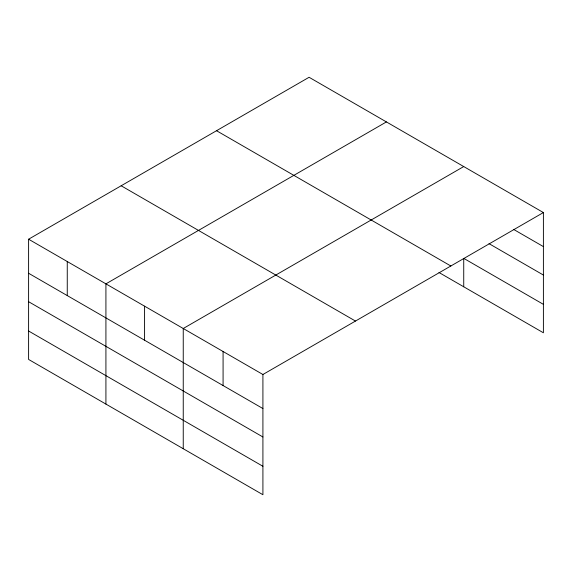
<?xml version="1.0" encoding="UTF-8"?>
<svg xmlns="http://www.w3.org/2000/svg" width="572" height="572" viewBox="0 0 572 572"><rect width="100%" height="100%" fill="white"/><g stroke="black" fill="none" stroke-linecap="round" stroke-linejoin="round"><path stroke-width="0.86" d="M438.989 272.501L543.4 332.782L543.4 212.555L309.087 77.277L28.6 239.218L28.6 359.445L262.913 494.723L262.913 374.496L28.6 239.218M386.415 121.922L105.92 283.855L105.92 404.089M463.735 166.559L183.247 328.5L183.247 448.727M262.913 374.496L543.4 212.555M513.527 229.358L543.4 246.603M489.01 243.643L543.4 275.046M543.4 304.347L463.735 258.351L463.735 286.786M216.531 130.716L450.836 265.994M121.164 185.778L355.469 321.056M28.6 273.266L262.913 408.544M28.6 301.701L262.913 436.979M28.6 331.009L262.913 466.28M223.08 351.494L223.08 385.542M144.58 306.177L144.58 340.226M67.26 261.54L67.26 295.588"/></g></svg>
